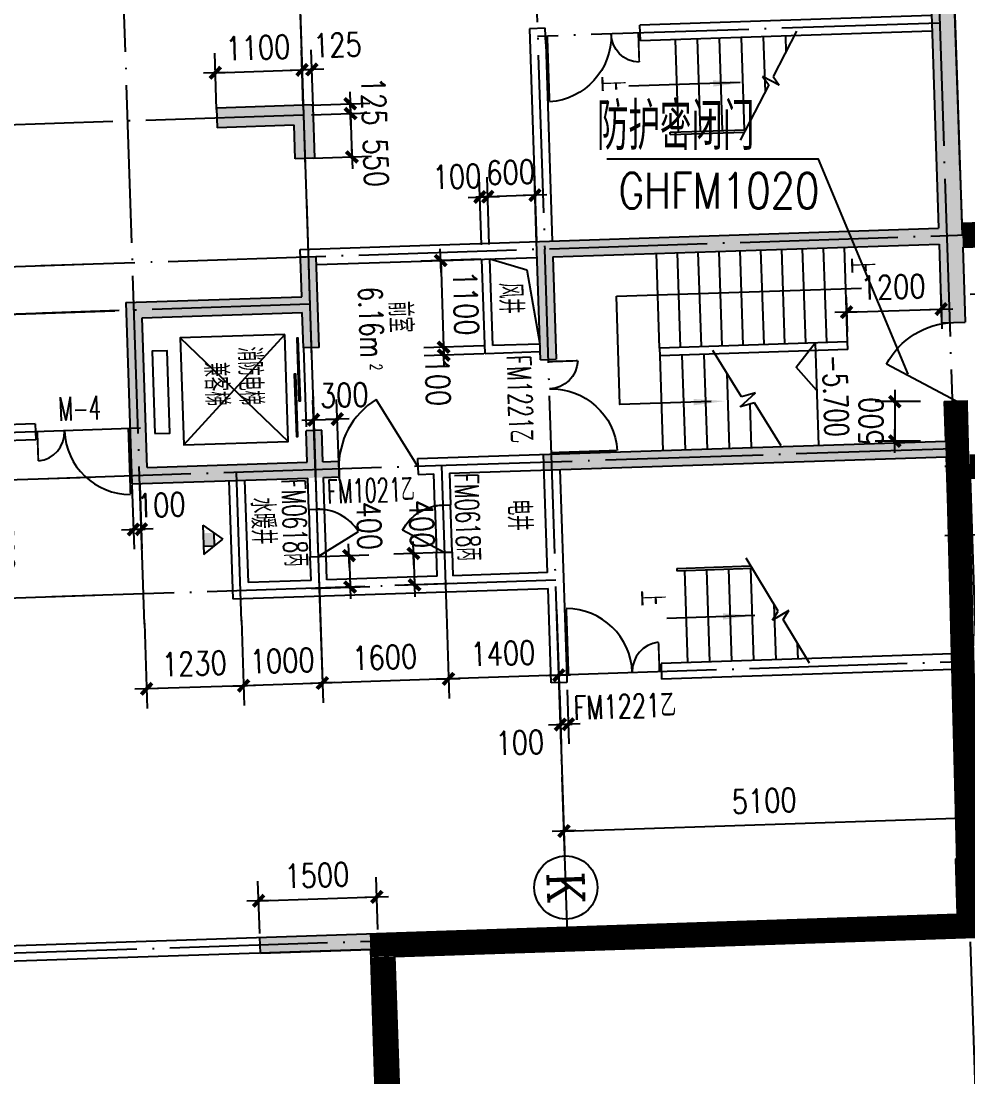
# Model space of a CAD drawing. Extents: x 634182 to 802382, y -1101880 to -864080.
# Drawn here: x 659032 to 671039, y -983810 to -970423 of the extents above; entities that cross this region are included whole.
import ezdxf
from ezdxf.enums import TextEntityAlignment as Align

# ---------------------------------------------------------------- set-up
doc = ezdxf.new("R2010")
doc.units = 0
doc.header["$LTSCALE"] = 1000
doc.header["$MEASUREMENT"] = 0
doc.linetypes.add('DOTE', pattern=[2.42, 2, -0.2, 0.02, -0.2])
doc.layers.get('0').update_dxf_attribs({"linetype": 'CONTINUOUS'})
doc.layers.get('DEFPOINTS').update_dxf_attribs({"linetype": 'CONTINUOUS'})
for name, color, linetype in [('21', 21, 'CONTINUOUS'), ('AXIS', 3, 'CONTINUOUS'), ('AXIS_TEXT', 7, 'CONTINUOUS'), ('DOTE', 1, 'DOTE'), ('LVTRY', 23, 'CONTINUOUS'), ('MCB', 75, 'CONTINUOUS'), ('PUB_DIM', 3, 'CONTINUOUS'), ('PUB_TEXT', 7, 'CONTINUOUS'), ('STAIR', 2, 'CONTINUOUS'), ('TEXT1', 7, 'CONTINUOUS'), ('WALL', 191, 'CONTINUOUS'), ('WINDOW', 2, 'CONTINUOUS'), ('WINDOW_TEXT', 6, 'CONTINUOUS'), ('防火分區线', 2, 'CONTINUOUS'), ('防火门', 7, 'CONTINUOUS')]:
    doc.layers.add(name, color=color, linetype=linetype)
doc.styles.add('COMPLEX', font='COMPLEX')
doc.styles.add('DIM_FONT', font='simplex.shx', dxfattribs={"width": 0.8})
doc.styles.add('SIMPLEX', font='SIMPLEX.SHX')
doc.styles.add('Z', font='romans', dxfattribs={"width": 0.8, "bigfont": 'z'})
doc.dimstyles.new('DIMN', dxfattribs={"dimtxt": 300, "dimasz": 1, "dimexe": 250, "dimexo": 300, "dimgap": 150, "dimtad": 1, "dimdec": 0, "dimzin": 0, "dimdsep": 46, "dimtxsty": 'DIM_FONT', "dimblk": '_DIMX', "dimblk1": '_DIMX', "dimblk2": '_DIMX', "dimcen": 2.5, "dimclrt": 7, "dimadec": 0, "dimazin": 0, "dimtfac": 1, "dimtdec": 0, "dimtix": 1, "dimtmove": 2, "dimatfit": 3, "dimldrblk": '_DIMX', "dimfxl": 0, "dimtolj": 1, "dimtzin": 0, "dimarcsym": 0})

# ---------------------------------------------------------------- blocks, each defined once
blk = doc.blocks.new('M_A17ORW')
at = {"const_width": 0.02}
for points in [[(-0.481, -0.001), (-0.481, -0.308)], [(0.481, 0.001), (0.481, -0.691)]]:
    blk.add_lwpolyline(points, dxfattribs=at)
for centre, radius, start, end in [((-0.501, -0.003), 0.307, 274.2492, 0.2101), ((0.505, 0.002), 0.699, 180.2762, 268.0603)]:
    blk.add_arc(centre, radius, start, end)
blk = doc.blocks.new('_DBLK')
blk.add_line((-0.5, 0), (0, -0.866))
blk.add_arc((-0.5, 0), 1, 300, 0)
at = {"layer": 'WINDOW_TEXT', "style": 'SIMPLEX', "flags": 9}
blk.add_attdef('A', text='', height=1, dxfattribs=at).set_placement((0, 1.5), align=Align.MIDDLE)
blk = doc.blocks.new('M_A14NPV')
for points in [[(0.18, 0.178), (0.177, 0.16), (-0.617, 0.16), (-0.617, 0.181)], [(0.632, 0.226), (0.629, 0.208), (-0.164, 0.208), (-0.164, 0.229)]]:
    blk.add_lwpolyline(points, close=True)
blk = doc.blocks.new('_A2AKO')
at = {"const_width": 0.02}
for points in [[(-0.481, -0.001), (-0.481, -0.308)], [(0.481, 0.001), (0.481, -0.691)]]:
    blk.add_lwpolyline(points, dxfattribs=at)
for centre, radius, start, end in [((-0.501, -0.003), 0.307, 274.2492, 0.2101), ((0.505, 0.002), 0.699, 180.2762, 268.0603)]:
    blk.add_arc(centre, radius, start, end)
blk = doc.blocks.new('_ARROW')
blk.add_solid([(0, 0), (-1, 0.1), (-1, -0.1)])
blk = doc.blocks.new('_DIMX')
blk.add_line((-150, 0), (150, 0))
at = {"const_width": 50}
blk.add_lwpolyline([(-70, -70), (70, 70)], dxfattribs=at)
blk = doc.blocks.new('*D1085')
at = {"color": 0, "linetype": 'ByBlock'}
for p, q in [((659916, -976208), (658209, -976264)), ((658509, -977754), (658459, -976257)), ((659966, -977707), (658259, -977763))]:
    blk.add_line(p, q, dxfattribs=at)
at = {"layer": 'DEFPOINTS', "color": 0, "linetype": 'ByBlock'}
for p in [(658459, -976256), (660216, -976198, -285), (660266, -977697, -285)]:
    blk.add_point(p, dxfattribs=at)
at = {"color": 0, "linetype": 'ByBlock'}
for p, rotation in [((658459, -976256), 91.90000000000002), ((658509, -977755), 271.9)]:
    blk.add_blockref('_DIMX', p, dxfattribs=dict(at, rotation=rotation))
at = {"color": 7, "linetype": 'ByBlock', "insert": (658784, -976996), "char_height": 300, "attachment_point": 5, "rotation": 271.9, "style": 'DIM_FONT'}
blk.add_mtext('\\A1;1500', dxfattribs=at)
blk = doc.blocks.new('_AXISO')
blk.add_circle((0, 0), 0.5)
at = {"layer": 'AXIS_TEXT', "style": 'COMPLEX', "width": 1.041667}
blk.add_attdef('A', text='', height=0.56, dxfattribs=at).set_placement((-0.25, -0.28), (0.25, -0.28), align=Align.FIT)
blk = doc.blocks.new('A$C369A06F2')
at = {"layer": 'PUB_DIM'}
for p, q in [((0, 0), (186, 248)), ((103, 138), (270, 138)), ((373, 0), (186, 248)), ((270, 138), (270, 0)), ((0, 0), (373, 0))]:
    blk.add_line(p, q, dxfattribs=at)
blk.add_solid([(103, 138), (270, 138), (103, 0), (270, 0)], dxfattribs=at)
blk = doc.blocks.new('*D1090')
at = {"color": 0, "linetype": 'ByBlock'}
for p, q in [((665573, -970323), (665550, -969637)), ((665673, -970320), (665650, -969634)), ((665557, -969887), (665556, -969887)), ((665558, -969887), (665658, -969884)), ((665558, -969887), (665658, -969884)), ((665659, -969883), (665660, -969883))]:
    blk.add_line(p, q, dxfattribs=at)
at = {"layer": 'DEFPOINTS', "color": 0, "linetype": 'ByBlock'}
for p in [(665658, -969884), (665583, -970623), (665683, -970619)]:
    blk.add_point(p, dxfattribs=at)
at = {"color": 0, "linetype": 'ByBlock'}
for p, rotation in [((665558, -969887), 1.900000000156412), ((665658, -969884), 181.9000000001564)]:
    blk.add_blockref('_DIMX', p, dxfattribs=dict(at, rotation=rotation))
at = {"color": 7, "linetype": 'ByBlock', "insert": (665330, -969684), "char_height": 300, "attachment_point": 5, "rotation": 1.9, "style": 'DIM_FONT'}
blk.add_mtext('\\A1;100', dxfattribs=at)
blk = doc.blocks.new('*D1091')
at = {"color": 0, "linetype": 'ByBlock'}
for p, q in [((665858, -978906), (665880, -979592)), ((665958, -978903), (665980, -979589)), ((665871, -979342), (665870, -979342)), ((665872, -979342), (665972, -979339)), ((665872, -979342), (665972, -979339)), ((665973, -979339), (665974, -979339))]:
    blk.add_line(p, q, dxfattribs=at)
at = {"layer": 'DEFPOINTS', "color": 0, "linetype": 'ByBlock'}
for p in [(665848, -978606), (665948, -978603), (665972, -979339)]:
    blk.add_point(p, dxfattribs=at)
at = {"color": 0, "linetype": 'ByBlock'}
for p, rotation in [((665872, -979342), 1.899999999970241), ((665972, -979339), 181.8999999999703)]:
    blk.add_blockref('_DIMX', p, dxfattribs=dict(at, rotation=rotation))
at = {"color": 7, "linetype": 'ByBlock', "insert": (665357, -979570), "char_height": 300, "attachment_point": 5, "rotation": 1.9, "style": 'DIM_FONT'}
blk.add_mtext('\\A1;100', dxfattribs=at)
blk = doc.blocks.new('*D1097')
at = {"color": 0, "linetype": 'ByBlock'}
for p, q in [((671044, -973137), (672065, -973103)), ((671816, -973112), (671840, -973860)), ((671069, -973887), (672090, -973853))]:
    blk.add_line(p, q, dxfattribs=at)
at = {"layer": 'DEFPOINTS', "color": 0, "linetype": 'ByBlock'}
for p in [(670745, -973147), (671840, -973861), (670769, -973897)]:
    blk.add_point(p, dxfattribs=at)
at = {"color": 0, "linetype": 'ByBlock'}
for p, rotation in [((671815, -973111), 91.90000000000002), ((671840, -973861), 271.9)]:
    blk.add_blockref('_DIMX', p, dxfattribs=dict(at, rotation=rotation))
at = {"color": 7, "linetype": 'ByBlock', "insert": (672079, -973619), "char_height": 300, "attachment_point": 5, "rotation": 271.9, "style": 'DIM_FONT'}
blk.add_mtext('\\A1;750', dxfattribs=at)
blk = doc.blocks.new('*D1104')
at = {"color": 0, "linetype": 'ByBlock'}
for p, q in [((665824, -977885), (665860, -978967)), ((664425, -977932), (664461, -979013)), ((665850, -978717), (664453, -978763))]:
    blk.add_line(p, q, dxfattribs=at)
at = {"layer": 'DEFPOINTS', "color": 0, "linetype": 'ByBlock'}
for p in [(665814, -977585), (664415, -977632), (664452, -978763)]:
    blk.add_point(p, dxfattribs=at)
at = {"color": 0, "linetype": 'ByBlock'}
for p, rotation in [((664452, -978763), 181.8999999999924), ((665851, -978717), 1.899999999992383)]:
    blk.add_blockref('_DIMX', p, dxfattribs=dict(at, rotation=rotation))
at = {"color": 7, "linetype": 'ByBlock', "insert": (665142, -978440), "char_height": 300, "attachment_point": 5, "rotation": 1.9, "style": 'DIM_FONT'}
blk.add_mtext('\\A1;1400', dxfattribs=at)
blk = doc.blocks.new('*D1105')
at = {"color": 0, "linetype": 'ByBlock'}
for p, q in [((662826, -977985), (662861, -979066)), ((664425, -977932), (664461, -979013)), ((664451, -978763), (662854, -978816))]:
    blk.add_line(p, q, dxfattribs=at)
at = {"layer": 'DEFPOINTS', "color": 0, "linetype": 'ByBlock'}
for p in [(662816, -977685), (664415, -977632), (662853, -978816)]:
    blk.add_point(p, dxfattribs=at)
at = {"color": 0, "linetype": 'ByBlock'}
for p, rotation in [((664452, -978763), 1.900000000001976), ((662853, -978816), 181.900000000002)]:
    blk.add_blockref('_DIMX', p, dxfattribs=dict(at, rotation=rotation))
at = {"color": 7, "linetype": 'ByBlock', "insert": (663643, -978490), "char_height": 300, "attachment_point": 5, "rotation": 1.9, "style": 'DIM_FONT'}
blk.add_mtext('\\A1;1600', dxfattribs=at)
blk = doc.blocks.new('*D1106')
at = {"color": 0, "linetype": 'ByBlock'}
for p, q in [((661826, -978018), (661862, -979099)), ((662826, -977985), (662861, -979066)), ((662853, -978816), (661854, -978850)), ((662854, -978816), (662855, -978816)), ((661853, -978850), (661852, -978850))]:
    blk.add_line(p, q, dxfattribs=at)
at = {"layer": 'DEFPOINTS', "color": 0, "linetype": 'ByBlock'}
for p in [(661816, -977718), (662816, -977685), (661854, -978850)]:
    blk.add_point(p, dxfattribs=at)
at = {"color": 0, "linetype": 'ByBlock'}
for p, rotation in [((661854, -978850), 1.900000000015047), ((662853, -978816), 181.9000000000151)]:
    blk.add_blockref('_DIMX', p, dxfattribs=dict(at, rotation=rotation))
at = {"color": 7, "linetype": 'ByBlock', "insert": (662343, -978533), "char_height": 300, "attachment_point": 5, "rotation": 1.9, "style": 'DIM_FONT'}
blk.add_mtext('\\A1;1000', dxfattribs=at)
blk = doc.blocks.new('*D1118')
at = {"color": 0, "linetype": 'ByBlock'}
for p, q in [((661826, -978018), (661862, -979099)), ((660597, -978059), (660633, -979140)), ((661853, -978850), (660625, -978890))]:
    blk.add_line(p, q, dxfattribs=at)
at = {"layer": 'DEFPOINTS', "color": 0, "linetype": 'ByBlock'}
for p in [(661816, -977718), (660587, -977759), (660624, -978890)]:
    blk.add_point(p, dxfattribs=at)
at = {"color": 0, "linetype": 'ByBlock'}
for p, rotation in [((660624, -978890), 181.9000000000135), ((661854, -978850), 1.900000000013487)]:
    blk.add_blockref('_DIMX', p, dxfattribs=dict(at, rotation=rotation))
at = {"color": 7, "linetype": 'ByBlock', "insert": (661229, -978570), "char_height": 300, "attachment_point": 5, "rotation": 1.9, "style": 'DIM_FONT'}
blk.add_mtext('\\A1;1230', dxfattribs=at)
blk = doc.blocks.new('*D1120')
at = {"color": 0, "linetype": 'ByBlock'}
for p, q in [((659827, -973509), (658120, -973566)), ((658369, -973556), (658369, -973555)), ((658389, -974157), (658369, -973557)), ((659847, -974109), (658139, -974165)), ((658389, -974158), (658389, -974159))]:
    blk.add_line(p, q, dxfattribs=at)
at = {"layer": 'DEFPOINTS', "color": 0, "linetype": 'ByBlock'}
for p in [(658369, -973557), (660127, -973499, -285), (660147, -974099, -285)]:
    blk.add_point(p, dxfattribs=at)
at = {"color": 0, "linetype": 'ByBlock'}
for p, rotation in [((658369, -973557), 271.9), ((658389, -974157), 91.90000000000002)]:
    blk.add_blockref('_DIMX', p, dxfattribs=dict(at, rotation=rotation))
at = {"color": 7, "linetype": 'ByBlock', "insert": (658679, -973847), "char_height": 300, "attachment_point": 5, "rotation": 271.9, "style": 'DIM_FONT'}
blk.add_mtext('\\A1;600', dxfattribs=at)
blk = doc.blocks.new('*D1126')
at = {"color": 0, "linetype": 'ByBlock'}
for p, q in [((664897, -974542), (664140, -974567)), ((664900, -974641), (664143, -974667)), ((664390, -974557), (664390, -974556)), ((664390, -974558), (664393, -974658)), ((664390, -974558), (664393, -974658)), ((664393, -974659), (664393, -974660))]:
    blk.add_line(p, q, dxfattribs=at)
at = {"layer": 'DEFPOINTS', "color": 0, "linetype": 'ByBlock'}
for p in [(665197, -974532), (664393, -974658, 285), (665200, -974632)]:
    blk.add_point(p, dxfattribs=at)
at = {"color": 0, "linetype": 'ByBlock'}
for p, rotation in [((664390, -974558), 271.9000000000475), ((664393, -974658), 91.90000000004748)]:
    blk.add_blockref('_DIMX', p, dxfattribs=dict(at, rotation=rotation))
at = {"color": 7, "linetype": 'ByBlock', "insert": (664317, -974997), "char_height": 300, "attachment_point": 5, "rotation": 271.9, "style": 'DIM_FONT'}
blk.add_mtext('\\A1;100', dxfattribs=at)
blk = doc.blocks.new('*D1127')
at = {"color": 0, "linetype": 'ByBlock'}
for p, q in [((664970, -973256), (664942, -972400)), ((665570, -973236), (665541, -972380)), ((664949, -972650), (664948, -972650)), ((665549, -972630), (664950, -972650)), ((665550, -972630), (665551, -972630))]:
    blk.add_line(p, q, dxfattribs=at)
at = {"layer": 'DEFPOINTS', "color": 0, "linetype": 'ByBlock'}
for p in [(664950, -972650), (664980, -973556), (665580, -973536)]:
    blk.add_point(p, dxfattribs=at)
at = {"color": 0, "linetype": 'ByBlock'}
for p, rotation in [((665549, -972630), 181.8999999999881), ((664950, -972650), 1.899999999988127)]:
    blk.add_blockref('_DIMX', p, dxfattribs=dict(at, rotation=rotation))
at = {"color": 7, "linetype": 'ByBlock', "insert": (665240, -972340), "char_height": 300, "attachment_point": 5, "rotation": 1.9, "style": 'DIM_FONT'}
blk.add_mtext('\\A1;600', dxfattribs=at)
blk = doc.blocks.new('*D1128')
at = {"color": 0, "linetype": 'ByBlock'}
for p, q in [((664970, -973256), (664942, -972400)), ((664870, -973259), (664842, -972403)), ((664849, -972653), (664848, -972653)), ((664950, -972650), (664850, -972653)), ((664950, -972650), (664850, -972653)), ((664951, -972650), (664952, -972650))]:
    blk.add_line(p, q, dxfattribs=at)
at = {"layer": 'DEFPOINTS', "color": 0, "linetype": 'ByBlock'}
for p in [(664850, -972653), (664880, -973559), (664980, -973556)]:
    blk.add_point(p, dxfattribs=at)
at = {"color": 0, "linetype": 'ByBlock'}
for p, rotation in [((664850, -972653), 1.900000000067767), ((664950, -972650), 181.9000000000678)]:
    blk.add_blockref('_DIMX', p, dxfattribs=dict(at, rotation=rotation))
at = {"color": 7, "linetype": 'ByBlock', "insert": (664560, -972394), "char_height": 300, "attachment_point": 5, "rotation": 1.9, "style": 'DIM_FONT'}
blk.add_mtext('\\A1;100', dxfattribs=at)
blk = doc.blocks.new('*D1129')
at = {"color": 0, "linetype": 'ByBlock'}
for p, q in [((664498, -977156), (663758, -977181)), ((664008, -977174), (664021, -977571)), ((664511, -977556), (663771, -977581))]:
    blk.add_line(p, q, dxfattribs=at)
at = {"layer": 'DEFPOINTS', "color": 0, "linetype": 'ByBlock'}
for p in [(664798, -977146), (664021, -977572), (664811, -977546)]:
    blk.add_point(p, dxfattribs=at)
at = {"color": 0, "linetype": 'ByBlock'}
for p, rotation in [((664008, -977173), 91.90000000002577), ((664021, -977572), 271.9000000000258)]:
    blk.add_blockref('_DIMX', p, dxfattribs=dict(at, rotation=rotation))
at = {"color": 7, "linetype": 'ByBlock', "insert": (664113, -976800), "char_height": 300, "attachment_point": 5, "rotation": 271.9, "style": 'DIM_FONT'}
blk.add_mtext('\\A1;400', dxfattribs=at)
blk = doc.blocks.new('*D1130')
at = {"color": 0, "linetype": 'ByBlock'}
for p, q in [((662768, -976259), (662734, -975229)), ((663068, -976249), (663034, -975219)), ((662741, -975478), (662740, -975479)), ((662742, -975478), (663042, -975469)), ((662742, -975478), (663042, -975469)), ((663043, -975468), (663044, -975468))]:
    blk.add_line(p, q, dxfattribs=at)
at = {"layer": 'DEFPOINTS', "color": 0, "linetype": 'ByBlock'}
for p in [(663042, -975469), (663078, -976549), (662778, -976559)]:
    blk.add_point(p, dxfattribs=at)
at = {"color": 0, "linetype": 'ByBlock'}
for p, rotation in [((662742, -975478), 1.899999999926276), ((663042, -975469), 181.8999999999263)]:
    blk.add_blockref('_DIMX', p, dxfattribs=dict(at, rotation=rotation))
at = {"color": 7, "linetype": 'ByBlock', "insert": (663130, -975165), "char_height": 300, "attachment_point": 5, "rotation": 1.9, "style": 'DIM_FONT'}
blk.add_mtext('\\A1;300', dxfattribs=at)
blk = doc.blocks.new('*D1132')
at = {"color": 0, "linetype": 'ByBlock'}
for p, q in [((662611, -971508), (662587, -970791)), ((662735, -971504), (662711, -970787)), ((662594, -971041), (662593, -971041)), ((662595, -971041), (662720, -971037)), ((662595, -971041), (662720, -971037)), ((662721, -971037), (662722, -971037))]:
    blk.add_line(p, q, dxfattribs=at)
at = {"layer": 'DEFPOINTS', "color": 0, "linetype": 'ByBlock'}
for p in [(662720, -971037), (662621, -971808), (662745, -971804)]:
    blk.add_point(p, dxfattribs=at)
at = {"color": 0, "linetype": 'ByBlock'}
for p, rotation in [((662595, -971041), 1.89999999989654), ((662720, -971037), 181.8999999998966)]:
    blk.add_blockref('_DIMX', p, dxfattribs=dict(at, rotation=rotation))
at = {"color": 7, "linetype": 'ByBlock', "insert": (663043, -970726), "char_height": 300, "attachment_point": 5, "rotation": 1.9, "style": 'DIM_FONT'}
blk.add_mtext('\\A1;125', dxfattribs=at)
blk = doc.blocks.new('*D1133')
at = {"color": 0, "linetype": 'ByBlock'}
for p, q in [((662712, -971487), (663455, -971463)), ((662716, -971612), (663460, -971588)), ((663205, -971470), (663205, -971469)), ((663206, -971471), (663210, -971596)), ((663206, -971471), (663210, -971596)), ((663210, -971597), (663210, -971598))]:
    blk.add_line(p, q, dxfattribs=at)
at = {"layer": 'DEFPOINTS', "color": 0, "linetype": 'ByBlock'}
for p in [(662412, -971497), (663210, -971596), (662417, -971622)]:
    blk.add_point(p, dxfattribs=at)
at = {"color": 0, "linetype": 'ByBlock'}
for p, rotation in [((663206, -971471), 271.9000000000415), ((663210, -971596), 91.9000000000415)]:
    blk.add_blockref('_DIMX', p, dxfattribs=dict(at, rotation=rotation))
at = {"color": 7, "linetype": 'ByBlock', "insert": (663505, -971440), "char_height": 300, "attachment_point": 5, "rotation": 271.9, "style": 'DIM_FONT'}
blk.add_mtext('\\A1;125', dxfattribs=at)
blk = doc.blocks.new('*D1158')
at = {"color": 0, "linetype": 'ByBlock'}
for p, q in [((662701, -977216), (663441, -977191)), ((663191, -977201), (663205, -977598)), ((662714, -977616), (663454, -977591))]:
    blk.add_line(p, q, dxfattribs=at)
at = {"layer": 'DEFPOINTS', "color": 0, "linetype": 'ByBlock'}
for p in [(662401, -977226), (663205, -977599), (662415, -977626)]:
    blk.add_point(p, dxfattribs=at)
at = {"color": 0, "linetype": 'ByBlock'}
for p, rotation in [((663191, -977200), 91.90000000002684), ((663205, -977599), 271.9000000000269)]:
    blk.add_blockref('_DIMX', p, dxfattribs=dict(at, rotation=rotation))
at = {"color": 7, "linetype": 'ByBlock', "insert": (663446, -976822), "char_height": 300, "attachment_point": 5, "rotation": 271.9, "style": 'DIM_FONT'}
blk.add_mtext('\\A1;400', dxfattribs=at)
blk = doc.blocks.new('*D1217')
at = {"color": 0, "linetype": 'ByBlock'}
for p, q in [((660438, -976305), (660466, -977119)), ((660538, -976301), (660565, -977116)), ((660456, -976870), (660455, -976870)), ((660457, -976869), (660557, -976866)), ((660457, -976869), (660557, -976866)), ((660558, -976866), (660559, -976866))]:
    blk.add_line(p, q, dxfattribs=at)
at = {"layer": 'DEFPOINTS', "color": 0, "linetype": 'ByBlock'}
for p in [(660429, -976005, -285), (660528, -976001, -285), (660557, -976866, -285)]:
    blk.add_point(p, dxfattribs=at)
at = {"color": 0, "linetype": 'ByBlock'}
for p, rotation in [((660457, -976869), 1.900000000245301), ((660557, -976866), 181.9000000002453)]:
    blk.add_blockref('_DIMX', p, dxfattribs=dict(at, rotation=rotation))
at = {"color": 7, "linetype": 'ByBlock', "insert": (660810, -976558), "char_height": 300, "attachment_point": 5, "rotation": 1.9, "style": 'DIM_FONT'}
blk.add_mtext('\\A1;100', dxfattribs=at)
blk = doc.blocks.new('*D1793')
at = {"color": 0, "linetype": 'ByBlock'}
for p, q in [((670439, -975248), (669862, -975248)), ((670112, -975247), (670112, -975246)), ((670112, -975248), (670112, -975748)), ((670439, -975748), (669862, -975748)), ((670112, -975749), (670112, -975750))]:
    blk.add_line(p, q, dxfattribs=at)
at = {"layer": 'DEFPOINTS', "color": 0, "linetype": 'ByBlock'}
for p in [(670739, -975248), (670112, -975748), (670739, -975748)]:
    blk.add_point(p, dxfattribs=at)
at = {"color": 0, "linetype": 'ByBlock'}
for p, rotation in [((670112, -975248), 270), ((670112, -975748), 90)]:
    blk.add_blockref('_DIMX', p, dxfattribs=dict(at, rotation=rotation))
at = {"color": 7, "linetype": 'ByBlock', "insert": (669812, -975498), "char_height": 300, "attachment_point": 5, "rotation": 90, "style": 'DIM_FONT'}
blk.add_mtext('\\A1;500', dxfattribs=at)

msp = doc.modelspace()

# ---------------------------------------------------------------- linework, layer by layer
msp.add_lwpolyline([(670283.228, -974898.139), (669145.213, -972174.693), (666460.184, -972174.693)])
at = {"layer": '21'}
for points in [[(670969.363, -973139.448, 300, 300, 0), (672569.458, -973086.368, 300, 300, 0), (672613.486, -974411.94, 300, 300, 0)], [(670889.101, -975244.443, 300, 300, 0), (671058.513, -981891.251, 300, 300, 0), (663458.187, -982141.235, 300, 300, 0)], [(671061.469, -976066.093, 300, 300, 0), (676612.048, -976066.093, 300, 300, 0)], [(663618.553, -982288.172, 300, 300, 0), (663824.113, -988484.687, 300, 300, 0), (667222.238, -988371.851, 300, 300, 0)]]:
    msp.add_lwpolyline(points, format="xyseb", dxfattribs=at)
for points in [[(670720.646, -965643.597), (670430.806, -965953.377), (671005.829, -974238.868), (670705.994, -974248.814)], [(661511.285, -971527.07), (661519.574, -971776.932), (662735.612, -971486.455), (662494.038, -971744.606)], [(662494.038, -971744.606), (662735.612, -971486.455), (662508.129, -972169.372), (662757.992, -972161.084)], [(670666.208, -973049.474), (670672.839, -973249.364), (665569.012, -973218.565), (665775.533, -973411.824)], [(665569.012, -973218.565), (665775.533, -973411.824), (665618.743, -974717.687), (665818.633, -974711.055)], [(662773.87, -973411.321), (662573.974, -973417.876), (662811.995, -974560.713), (662612.105, -974567.344)], [(662590.637, -973917.597), (662597.186, -974117.592), (660361.78, -973991.638), (660568.302, -974184.897)], [(660568.244, -974184.899), (660361.781, -973991.638), (660631.294, -976083.793), (660438.037, -976290.373)], [(662846.891, -975610.032), (662647.001, -975616.663), (662860.07, -976009.916), (662660.18, -976016.547)], [(670755.727, -975747.99), (670762.358, -975947.88), (665658.531, -975917.081), (665665.162, -976116.971)], [(663059.957, -976003.285), (663066.588, -976203.175), (660631.237, -976083.854), (660438.037, -976290.373)], [(670881.559, -981046.63), (671131.422, -981038.341), (670904.769, -981746.269), (671154.631, -981737.977)], [(662059.633, -982039.662), (662066.262, -982239.472), (663458.689, -981993.288), (663465.318, -982193.119)]]:
    msp.add_solid(points, dxfattribs=at)
at = {"layer": 'AXIS'}
msp.add_line((657959.234, -974171.369), (660219.119, -974096.401), dxfattribs=at)
at = {"layer": 'DOTE'}
for p, q in [((661927.273, -950929.571), (662853.67, -978810.929)), ((662285.002, -961691.568), (662825.903, -977996.825)), ((670505.46, -965167.798), (672354.695, -1020844.455)), ((665430.119, -966018.315), (665672.181, -973315.174)), ((660597.127, -978070.762), (660203.068, -966191.991)), ((670680.189, -970447.556), (665582.662, -970616.658)), ((662614.217, -971615.627), (647627.921, -972112.773)), ((672569.458, -973086.368), (659283.584, -973527.105)), ((665960.655, -982010.311), (665672.247, -973315.172)), ((662693.79, -974014.307), (659303.477, -974126.776)), ((660544.73, -975586.424), (647757.227, -976010.629)), ((670859.513, -975844.578), (659373.103, -976225.621)), ((661826.453, -978029.981), (661763.966, -976146.308)), ((664362.536, -976060.105), (664425.024, -977943.777)), ((670747.258, -976066.093), (776320.809, -976066.093)), ((665811.499, -977512.863), (659422.836, -977724.796)), ((665851.26, -978712.204), (670949.174, -978543.088)), ((672592.945, -981790.262), (647976.051, -982607.011)), ((664116.425, -998804.374), (663561.948, -982089.896))]:
    msp.add_line(p, q, dxfattribs=at)
at = {"layer": 'LVTRY'}
msp.add_lwpolyline([(664976.107, -973438.344), (665444.642, -973577.307), (665612.112, -974517.796)], dxfattribs=at)
at = {"layer": 'PUB_DIM'}
for points in [[(668151.84, -971202.275), (666739.112, -971249.14)], [(666581.554, -973912.531), (669691.558, -973809.361)], [(667783.305, -975246.84), (666627.09, -975285.195), (666581.554, -973912.531)], [(669120.409, -975101.268), (668860.6, -974809.721), (669100.516, -974501.598), (669143.775, -975805.623)], [(668335.961, -977958.981), (667223.068, -977995.9)]]:
    msp.add_lwpolyline(points, dxfattribs=at)
at = {"layer": 'STAIR'}
for p, q in [((667325.02, -970658.889), (667363.812, -971828.246)), ((667604.866, -970649.606), (667643.658, -971818.963)), ((667884.712, -970640.322), (667923.504, -971809.679)), ((668164.558, -970631.039), (668203.35, -971800.396)), ((668164.558, -970631.039), (668203.35, -971800.396)), ((668444.405, -970621.78), (668467.581, -971320.416)), ((668865.911, -970548.74), (668567.935, -971126.002)), ((668724.251, -970612.496), (668730.818, -970810.452)), ((668647.046, -971234.36), (668433.782, -971124.276)), ((668433.782, -971124.276), (668512.893, -971232.634)), ((668567.935, -971126.002), (668647.046, -971234.36)), ((668512.893, -971232.634), (668151.798, -971932.177)), ((667263.867, -971831.562), (668220.109, -971799.84)), ((667264.861, -971861.545), (667263.867, -971831.562)), ((667264.861, -971861.545), (668204.345, -971830.379)), ((661094.098, -975796.43), (662375.871, -974397.003)), ((661049.134, -974441.016), (662420.835, -975752.417)), ((662612.105, -974567.344), (662645.261, -975566.794)), ((668167.53, -975187.103), (667803.124, -974601.66)), ((668152.456, -975314.275), (668346.767, -975134.433)), ((668346.767, -975134.433), (668167.53, -975187.103)), ((668331.693, -975261.605), (668152.456, -975314.275)), ((668670.867, -975806.511), (668331.693, -975261.605)), ((667347.273, -977361.933), (668286.756, -977330.767)), ((668634.241, -977906.749), (668227.578, -977232.675)), ((667347.273, -977361.933), (667348.268, -977391.917)), ((667348.268, -977391.917), (668304.51, -977360.195)), ((667487.004, -978557.958), (667448.213, -977388.601)), ((667766.85, -978548.674), (667728.059, -977379.318)), ((668046.696, -978539.391), (668007.905, -977370.034)), ((668326.542, -978530.107), (668287.751, -977360.751)), ((668326.542, -978530.107), (668287.751, -977360.751)), ((668606.388, -978520.8), (668583.212, -977822.164)), ((668767.985, -977896.136), (668562.486, -978020.112)), ((668562.486, -978020.112), (668634.241, -977906.749)), ((668696.229, -978009.499), (668767.985, -977896.136)), ((669031.807, -978565.744), (668696.229, -978009.499)), ((668886.234, -978511.516), (668879.667, -978313.56))]:
    msp.add_line(p, q, dxfattribs=at)
for points in [[(662375.871, -974397.003), (661049.134, -974441.016), (661094.098, -975796.43), (662420.835, -975752.417)], [(660729.793, -975652.85), (660920.473, -975646.524), (660885.826, -974602.099), (660695.146, -974608.424)]]:
    msp.add_lwpolyline(points, close=True, dxfattribs=at)
at = {"layer": 'WALL'}
for p, q in [((670490.485, -967752.364), (670580.004, -970450.879)), ((670942.039, -972316.093), (670816.861, -968542.092)), ((670576.688, -970350.934), (666878.723, -970473.609)), ((665679.382, -970513.395), (665479.402, -970520.029)), ((665479.402, -970520.029), (665568.921, -973218.568)), ((665686.013, -970713.285), (665679.382, -970513.395)), ((666885.354, -970673.499), (666878.723, -970473.609)), ((670580.004, -970450.879), (670666.208, -973049.474)), ((670583.319, -970550.824), (666885.263, -970673.502)), ((665686.013, -970713.285), (665685.923, -970713.288)), ((665685.923, -970713.288), (665768.811, -973211.937)), ((662735.612, -971486.455), (661511.285, -971527.07)), ((661511.285, -971527.07), (661519.574, -971776.932, 138.29)), ((662757.992, -972161.084, 142.321), (662736.444, -971511.541, -142.321)), ((662494.038, -971744.606, -146.352), (661519.574, -971776.932, 138.29)), ((662508.129, -972169.372), (662494.038, -971744.606, -146.352)), ((662732.419, -972161.932, 284.642), (662508.129, -972169.372)), ((670964.39, -972989.531), (670951.998, -972616.093)), ((670964.39, -972989.531), (672714.396, -972931.477)), ((662570.661, -973318.031), (670666.208, -973049.474)), ((662590.554, -973917.702), (662570.661, -973318.031)), ((665618.743, -974717.687), (665569.012, -973218.565)), ((665775.533, -973411.824), (670672.839, -973249.364)), ((670672.839, -973249.364), (670705.994, -974248.814)), ((670974.331, -973289.366), (672424.52, -973241.258)), ((670974.331, -973289.366), (671005.829, -974238.868)), ((662773.87, -973411.321), (662573.973, -973417.876)), ((662811.995, -974560.713), (662773.866, -973411.321)), ((662777.182, -973511.29), (665575.643, -973418.455)), ((664915.946, -974640.946), (664876.162, -973441.66)), ((665012.575, -974537.685), (664976.107, -973438.344)), ((665775.533, -973411.824), (665818.633, -974711.055)), ((660361.781, -973991.638), (662590.554, -973917.702)), ((660361.781, -973991.638), (660438.037, -976290.373)), ((660568.302, -974184.897), (662597.186, -974117.592)), ((662612.105, -974567.344), (662597.186, -974117.592)), ((660631.237, -976083.854), (660568.244, -974184.899)), ((670705.994, -974248.814), (671005.829, -974238.868)), ((665612.112, -974517.796), (665012.575, -974537.685)), ((669513.123, -974489.071), (667129.434, -974568.146)), ((669516.529, -974589.013), (669513.123, -974489.071)), ((662811.995, -974560.713), (662612.105, -974567.344)), ((665615.427, -974617.742), (664915.946, -974640.946)), ((667129.434, -974568.146), (667132.75, -974668.091)), ((669516.529, -974589.013), (667132.75, -974668.091)), ((665618.743, -974717.687), (665818.633, -974711.055)), ((670739.15, -975248.265), (671038.985, -975238.318)), ((670739.15, -975248.265), (670755.727, -975747.99)), ((659212.174, -975530.623), (656343.837, -975625.775)), ((659212.174, -975530.623), (659218.805, -975730.513)), ((662846.891, -975610.032), (662647.001, -975616.663)), ((662860.07, -976009.916), (662846.805, -975610.034)), ((659218.805, -975730.513), (656350.468, -975825.665)), ((662660.18, -976016.547), (662647.001, -975616.663)), ((664059.41, -975970.129), (670755.727, -975747.99)), ((662860.07, -976009.916), (663059.963, -976003.284)), ((663059.96, -976003.285), (663066.591, -976203.175)), ((664059.41, -975970.129), (664066.041, -976170.019)), ((664465.822, -976156.757), (670762.358, -975947.88)), ((665708.264, -977416.256), (665658.531, -975917.081)), ((670762.358, -975947.88), (670848.561, -978546.426)), ((660631.296, -976083.852), (662660.18, -976016.547)), ((665865.052, -976110.34), (665947.94, -978608.966)), ((660438.037, -976290.373), (662666.811, -976216.437)), ((661667.361, -976249.592), (661717.094, -977748.767)), ((661867.251, -976242.961), (661910.353, -977542.252)), ((662680.073, -976616.217), (662666.811, -976216.437)), ((662866.701, -976209.806), (663066.591, -976203.175)), ((662879.963, -976609.586), (662866.701, -976209.806)), ((664066.041, -976170.019), (664265.93, -976163.388)), ((664279.193, -976563.168), (664265.93, -976163.388)), ((664465.822, -976156.757), (664479.084, -976556.537)), ((662680.072, -976616.217), (662879.964, -976609.586)), ((664279.193, -976563.168), (664479.084, -976556.537)), ((662699.965, -977215.887), (662899.857, -977209.256)), ((662709.913, -977515.728), (662699.967, -977215.887)), ((662909.803, -977509.091), (662899.856, -977209.256)), ((664299.086, -977162.839), (664498.977, -977156.207)), ((664309.032, -977462.674), (664299.086, -977162.839)), ((664498.977, -977156.207), (664508.924, -977456.043)), ((664309.032, -977462.674), (662909.803, -977509.091)), ((665708.264, -977416.256), (664508.924, -977456.043)), ((661717.094, -977748.767), (665714.895, -977616.146)), ((662709.913, -977515.722), (661910.353, -977542.246)), ((665754.679, -978815.439), (665714.895, -977616.146)), ((670845.246, -978446.505), (667147.28, -978569.179)), ((670931.303, -981044.979), (670848.565, -978546.426)), ((665947.94, -978608.966), (665954.572, -978808.88)), ((665947.94, -978608.966), (665947.94, -978608.966)), ((667147.28, -978569.179), (667153.912, -978769.093)), ((670851.874, -978646.347), (667153.91, -978769.021)), ((665954.569, -978808.807), (665754.679, -978815.439)), ((671131.422, -981038.341), (670881.559, -981046.63)), ((670881.559, -981046.63), (670904.769, -981746.269)), ((655563.124, -982255.257), (670904.769, -981746.269)), ((662066.262, -982239.493), (662059.633, -982039.662)), ((671264.388, -982034.491), (663768.471, -982283.199)), ((665964.12, -982110.253), (665957.491, -981910.404)), ((671161.262, -981937.846), (669961.921, -981977.632)), ((663665.385, -982186.51), (665964.12, -982110.253)), ((663465.318, -982193.119), (655369.773, -982461.752)), ((662066.262, -982239.493), (663465.319, -982193.147)), ((663589.65, -985941.058), (663465.318, -982193.119)), ((663691.909, -982986.07), (663665.385, -982186.51)), ((663768.471, -982283.199), (663969.057, -988329.792)), ((663492.019, -982992.701), (663691.909, -982986.07))]:
    msp.add_line(p, q, dxfattribs=at)
for points in [[(670969.365, -973139.448), (670969.365, -973139.448), (670720.646, -965643.597), (654729.491, -966174.079), (655259.944, -982165.17), (649263.175, -982364.103), (650324.136, -1014346.366), (666315.446, -1013815.88), (666070.143, -1006420.045)], [(665468.232, -988280.059), (665468.232, -988280.059), (663969.057, -988329.792), (663768.471, -982283.199), (671264.388, -982034.491), (671071.424, -976216.093), (671071.424, -976216.093)]]:
    msp.add_lwpolyline(points, dxfattribs=at)
at = {"layer": 'WINDOW'}
for p, q in [((668188.851, -974533.001), (668149.065, -973333.661)), ((668453.706, -974524.215), (668413.919, -973324.875)), ((668718.56, -974515.429), (668678.774, -973316.089)), ((668983.414, -974506.643), (668943.628, -973307.303)), ((669248.268, -974497.857), (669208.482, -973298.516)), ((669513.123, -974489.071), (669473.337, -973289.73)), ((667129.434, -974568.146), (667089.648, -973368.805)), ((667394.288, -974559.36), (667354.502, -973360.019)), ((667659.143, -974550.573), (667619.356, -973351.233)), ((667923.997, -974541.787), (667884.211, -973342.447)), ((667132.75, -974668.091), (667172.536, -975867.431)), ((667412.596, -974658.807), (667452.382, -975858.148)), ((667692.442, -974649.524), (667732.228, -975848.864)), ((667980.459, -974886.561), (668012.074, -975839.581)), ((668273.711, -975278.667), (668292.011, -975830.294)), ((662680.072, -976616.217), (662699.965, -977215.887)), ((662899.856, -977209.256), (662879.963, -976609.586)), ((664279.193, -976563.168), (664299.086, -977162.839)), ((664498.977, -977156.207), (664479.084, -976556.537))]:
    msp.add_line(p, q, dxfattribs=at)
at = {"layer": '防火分區线'}
msp.add_lwpolyline([(684322.048, -1007266.093), (676911.832, -1007265.812), (676312.451, -1010461.344), (666215.311, -1010796.835), (666071.801, -1006470.05), (667820.695, -1006412.034), (667721.229, -1003413.683), (665972.352, -1003471.689), (665771.8, -997425.09), (664272.429, -997474.829), (664071.838, -991428.087), (667320.144, -991320.33), (667217.363, -988222.034), (663969.057, -988329.792), (663768.437, -982283.2), (671264.392, -982034.6), (671071.424, -976216.093), (672673.413, -976216.093), (672813.527, -975916.093), (672714.396, -972931.477), (670964.39, -972989.531), (669930.672, -943360.583)], dxfattribs=at)

# ---------------------------------------------------------------- block references
at = {"layer": 'AXIS'}
ref = msp.add_blockref('_AXISO', (665940.69, -981408.364), dxfattribs=dict(at, xscale=800, yscale=800, zscale=800, rotation=271.9))
ref.add_attrib('A', 'K', dxfattribs={"layer": 'AXIS_TEXT', "height": 448, "rotation": 271.9, "style": 'COMPLEX', "width": 0.986842}).set_placement((665710.182, -981215.901), (665723.444, -981615.681), align=Align.FIT)
at = {"layer": 'PUB_DIM', "yscale": 400, "zscale": 400}
for p, xscale, rotation in [((668208.676, -971200.389), 400, 1.899999999999999), ((667961.022, -975240.944), 400, 1.899999999999999), ((668332.83, -977959.085), -400, 181.9)]:
    msp.add_blockref('_ARROW', p, dxfattribs=dict(at, xscale=xscale, rotation=rotation))
at = {"layer": 'WALL', "rotation": 271.9}
msp.add_blockref('A$C369A06F2', (661335.277, -976813.815), dxfattribs=at)
at = {"layer": 'WINDOW'}
for name, p, xscale, yscale, zscale, rotation in [('_A2AKO', (666282.368, -970593.447), 1200, -1200, 1200, 181.9), ('_DBLK', (670872.489, -974743.566), -1000, 1000, 1000, 271.9), ('M_A14NPV', (662728.332, -975054.839), 1000, -1000, 1000, 271.9), ('M_A17ORW', (665738.691, -975318.571), 1200, -1200, 1200, 271.9), ('_DBLK', (663563.001, -976086.652), -1000, -1000, 1000, 1.899999999999999), ('_A2AKO', (659815.159, -975610.675), 1200, 1200, 1200, 1.899999999999999), ('_DBLK', (662789.964, -976912.736), -600, -600, 600, 271.9), ('_DBLK', (664389.085, -976859.688), 600, -600, 600, 91.9), ('_A2AKO', (666550.926, -978689.042), -1200, -1200, 1200, 1.899999999999999)]:
    msp.add_blockref(name, p, dxfattribs=dict(at, xscale=xscale, yscale=yscale, zscale=zscale, rotation=rotation))

# ---------------------------------------------------------------- texts
at = {"style": 'DIM_FONT', "width": 0.8}
msp.add_text('GHFM1020', height=450, dxfattribs=at).set_placement((666609.183, -972798.853))
at = {"layer": 'MCB', "style": 'Z', "width": 0.6}
msp.add_text('M-4', height=300, rotation=1.9, dxfattribs=at).set_placement((659508.403, -975492.262, -284.642))
at = {"layer": 'PUB_DIM', "style": 'DIM_FONT', "width": 0.7}
msp.add_text('-5.700', height=300, rotation=271.9, dxfattribs=at).set_placement((669361.778, -975172.017), align=Align.MIDDLE)
at = {"layer": 'PUB_TEXT', "style": 'Z', "width": 0.7}
msp.add_text('防护密闭门', height=600, dxfattribs=at).set_placement((666335.494, -972057.453))
msp.add_text('上', height=300, rotation=271.9, dxfattribs=at).set_placement((669694.478, -973619.613), align=Align.MIDDLE_RIGHT)
at = {"layer": 'TEXT1', "style": 'Z'}
for s, height, width, p in [('上', 300, 0.7, (666372.166, -971122.151)), ('6.16m', 300, 0.7, (663308.18, -973796.101)), ('风井', 300, 0.7, (665086.895, -973742.932)), ('前室', 300, 0.7, (663688.158, -973979.03)), ('消防电梯', 300, 0.65, (661776.233, -974556.575)), ('兼客梯', 300, 0.65, (661350.65, -974751.428)), ('2', 150, 0.7, (663457.511, -974765.976)), ('水暖井', 300, 0.7, (661940.62, -976466.227)), ('电井', 300, 0.7, (665195.59, -976490.981)), ('上', 300, 0.7, (666875.987, -977644.234))]:
    msp.add_text(s, height=height, rotation=271.9, dxfattribs=dict(at, width=width)).set_placement(p)
at = {"layer": '防火门', "style": 'Z'}
for s, rotation, width, p in [('FM1221乙', 271.9, 0.6, (665192.635, -974665.02)), ('FM0618丙', 271.9, 0.6, (662333.201, -976232.603)), ('FM1021乙', 1.9, 0.6, (662915.48, -976541.677)), ('FM0618丙', 271.9, 0.6, (664525.626, -976159.872)), ('FM1221乙', 1.9, 0.7, (666044.895, -979282.647))]:
    msp.add_text(s, height=300, rotation=rotation, dxfattribs=dict(at, width=width)).set_placement(p)

# ---------------------------------------------------------------- dimensions: what is measured, and where the dimension line sits
at = {"layer": 'AXIS'}
dim = msp.add_linear_dim(base=(671840.376, -973861.309), p1=(670744.501, -973146.932), p2=(670769.378, -973896.838), angle=271.9, dimstyle='DIMN', dxfattribs=at)
dim.commit()
dim.dimension.update_dxf_attribs({"geometry": '*D1097', "text_midpoint": (672079.2, -973618.978), "dimtype": 128})
for base, p1, p2, picture, middle in [((658369.413, -973557.432), (660146.678, -974098.804, -284.642), (660126.785, -973499.134, -284.642), '*D1120', (658679.195, -973847.32)), ((658458.932, -976255.947), (660266.037, -977696.825, -284.642), (660216.304, -976197.649, -284.642), '*D1085', (658783.634, -976995.588))]:
    dim = msp.add_linear_dim(base=base, p1=p1, p2=p2, angle=271.9, dimstyle='DIMN', dxfattribs=at)
    dim.commit()
    dim.dimension.update_dxf_attribs({"geometry": picture, "text_midpoint": middle})
at = {"layer": 'PUB_DIM'}
for base, p1, p2, angle, picture, middle in [((665658.489, -969883.533), (665582.858, -970622.797), (665682.903, -970619.478), 1.9, '*D1090', (665329.585, -969683.777)), ((662719.709, -971037.221, -284.642), (662620.592, -971807.806, -284.642), (662745.135, -971803.674, -284.642), 1.9, '*D1132', (663043.029, -970726.33, -284.642)), ((663209.654, -971595.874, -284.642), (662412.466, -971497.175, -284.642), (662416.613, -971622.182, -284.642), 271.9, '*D1133', (663504.649, -971440.044, -284.642)), ((664850.005, -972653.191, -284.642), (664980.004, -973555.843, -284.642), (664880.059, -973559.158, -284.642), 181.9, '*D1128', (664559.56, -972394.487, -284.642)), ((664392.939, -974658.296), (665196.651, -974531.579, -284.642), (665199.966, -974631.524, -284.642), 271.9, '*D1126', (664316.942, -974996.577, -284.642)), ((663042.22, -975468.507, -284.642), (662778.205, -976558.969, -284.642), (663078.064, -976549.021, -284.642), 1.9, '*D1130', (663129.725, -975165.44, -284.642)), ((660557.166, -976866.157, -284.642), (660428.536, -976004.769, -284.642), (660528.481, -976001.453, -284.642), 1.9, '*D1217', (660809.522, -976557.62)), ((663204.54, -977599.344, -284.642), (662401.352, -977225.793, -284.642), (662414.613, -977625.549, -284.642), 271.9, '*D1158', (663446.428, -976821.786, -284.642)), ((664020.924, -977572.262, -284.642), (664797.59, -977146.301, -284.642), (664810.851, -977546.058, -284.642), 271.9, '*D1129', (664113.294, -976799.664, -284.642)), ((665972.147, -979338.686), (665847.734, -978606.059), (665947.734, -978602.741), 1.9, '*D1091', (665357.416, -979569.746))]:
    dim = msp.add_linear_dim(base=base, p1=p1, p2=p2, angle=angle, dimstyle='DIMN', dxfattribs=at)
    dim.commit()
    dim.dimension.update_dxf_attribs({"geometry": picture, "text_midpoint": middle, "dimtype": 129})
for p1, p2, distance in [((661520.808, -971844.289, -284.642), (662620.592, -971807.806, -284.642), 766.875), ((665160.182, -973432.238, -284.642), (665196.651, -974531.579, -284.642), -807.472), ((670853.38, -975642.823), (672652.388, -975583.072), -1300.526), ((665868.428, -979230.036), (670965.606, -979060.945), -1463.084), ((662068.024, -982292.585, -284.642), (663567.023, -982242.858, -284.642), 715.698)]:
    msp.add_aligned_dim(p1=p1, p2=p2, distance=distance, dimstyle='DIMN', dxfattribs=at).render()
msp.add_linear_dim(base=(663227.887, -972145.496, -284.642), p1=(662416.613, -971622.182, -284.642), p2=(662434.846, -972171.803, -284.642), angle=271.9, location=(663530.512, -972219.672), dimstyle='DIMN', dxfattribs=at).render()
for p1, p2, distance, picture, middle in [((665579.541, -973535.954, -284.642), (664980.004, -973555.843, -284.642), -906.466, '*D1127', (665239.772, -972340.096, -284.642)), ((670739.15, -975248.263), (670739.15, -975747.993), -626.882, '*D1793', (669812.268, -975498.128)), ((665813.905, -977585.413, -284.642), (664414.675, -977631.831, -284.642), 1132.145, '*D1104', (665141.88, -978440.31, -284.642)), ((661816.105, -977718.034, -284.642), (660586.779, -977758.815, -284.642), 1132.145, '*D1118', (661229.032, -978570.112, -284.642)), ((662815.555, -977684.879, -284.642), (661816.105, -977718.034, -284.642), 1132.145, '*D1106', (662343.42, -978533.144, -284.642)), ((664414.675, -977631.831, -284.642), (662815.555, -977684.879, -284.642), 1132.145, '*D1105', (663642.705, -978490.042, -284.642))]:
    dim = msp.add_aligned_dim(p1=p1, p2=p2, distance=distance, dimstyle='DIMN', dxfattribs=at)
    dim.commit()
    dim.dimension.update_dxf_attribs({"geometry": picture, "text_midpoint": middle})
at = {"layer": 'PUB_DIM', "ltscale": 1500}
msp.add_aligned_dim(p1=(669484.401, -973623.149), p2=(670683.921, -973583.357), distance=-491.326, dimstyle='DIMN', dxfattribs=at).render()

doc.saveas('drawing.dxf')
